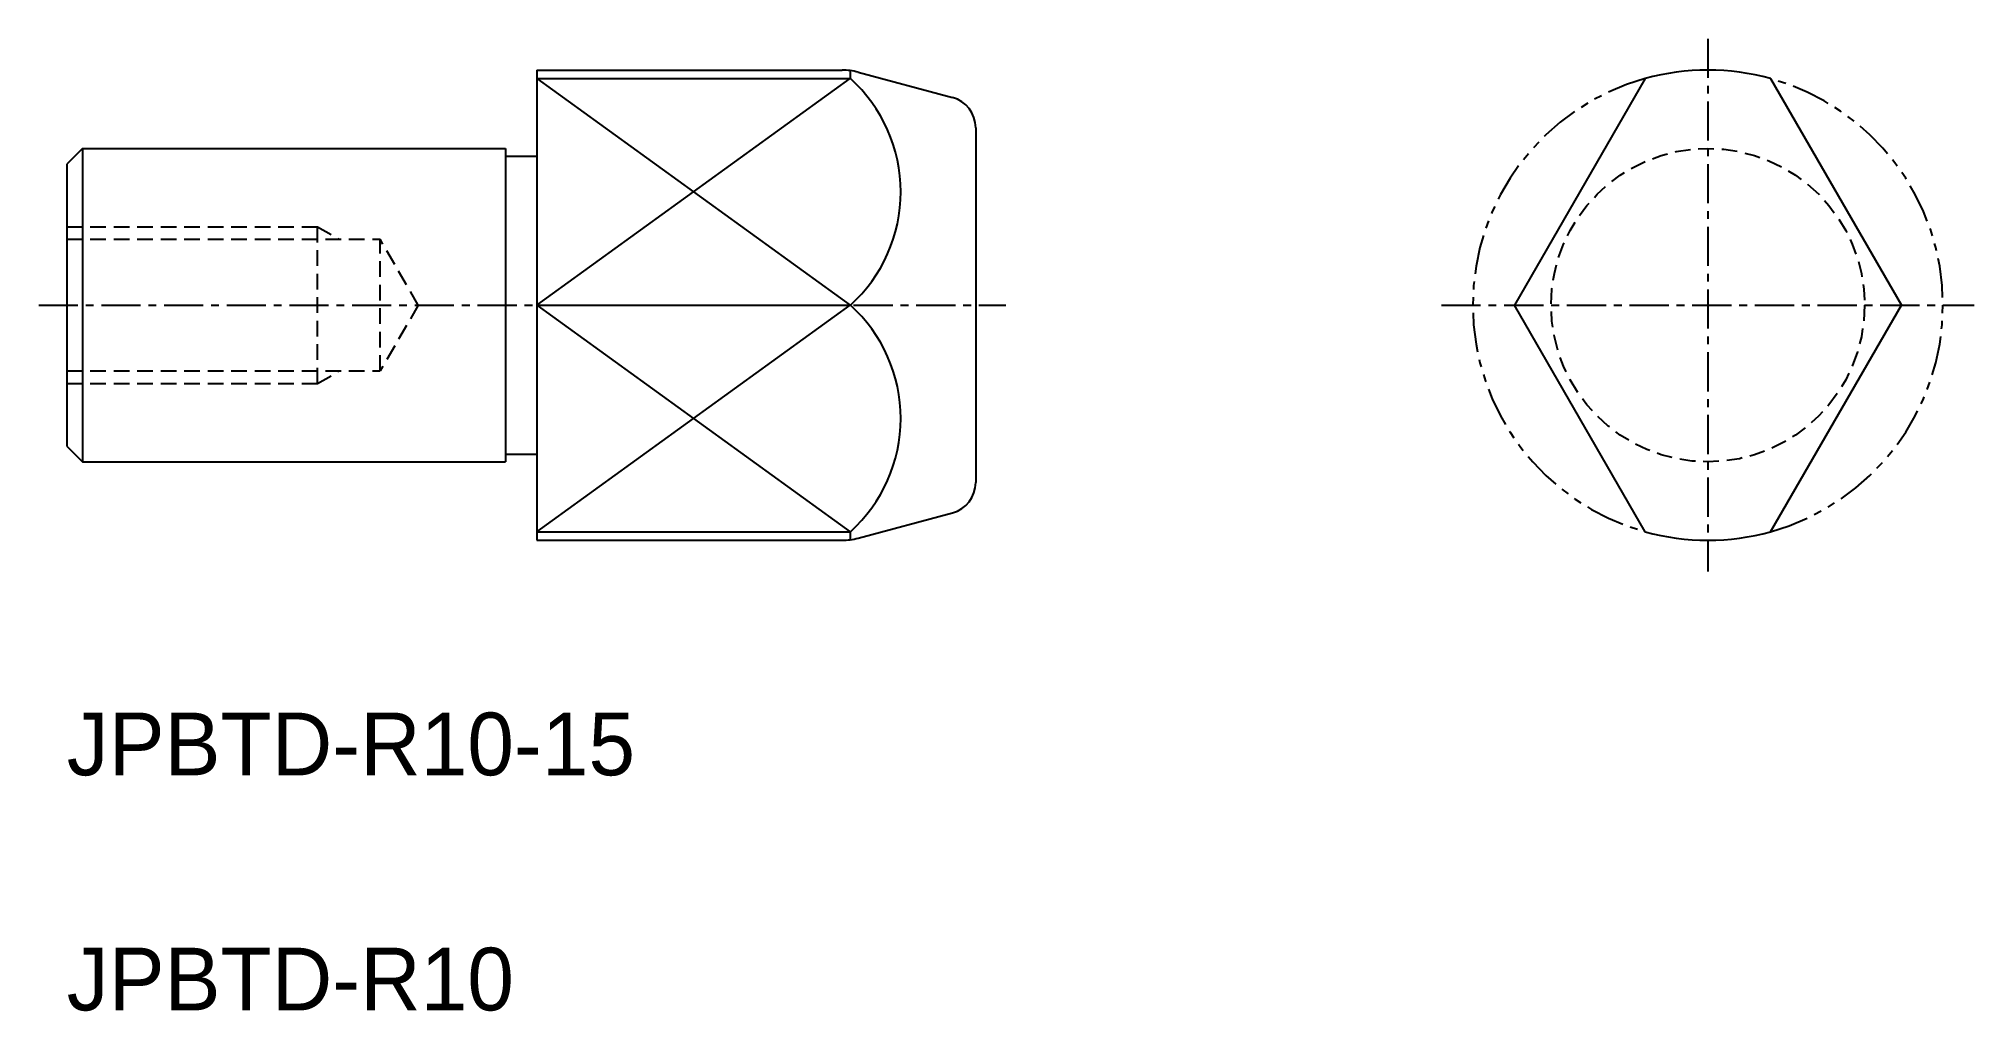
# Model space of a CAD drawing. Extents: x -1538.1 to -1476.3, y -603.7 to -572.7.
import ezdxf

# ---------------------------------------------------------------- set-up
doc = ezdxf.new("R2010")
doc.units = 0
for name, pattern in [('CENTER', [2, 1.25, -0.25, 0.25, -0.25]), ('DASHED', [0.75, 0.5, -0.25]), ('PHANTOM', [2.5, 1.25, -0.25, 0.25, -0.25, 0.25, -0.25])]:
    doc.linetypes.add(name, pattern=pattern)
doc.layers.get('0').update_dxf_attribs({"linetype": 'CONTINUOUS'})
doc.layers.add('CENTER', color=1, linetype='CENTER')

msp = doc.modelspace()

# ---------------------------------------------------------------- linework, layer by layer
at = {"linetype": 'CONTINUOUS'}
for p, q in [((-1522.173, -573.664), (-1512.436, -573.664)), ((-1522.173, -573.664), (-1522.173, -588.664)), ((-1512.173, -573.681), (-1512.173, -573.935)), ((-1508.173, -575.503), (-1508.173, -586.825)), ((-1536.673, -576.164), (-1537.173, -576.664)), ((-1536.673, -576.164), (-1536.673, -586.164)), ((-1536.673, -576.164), (-1523.173, -576.164)), ((-1523.173, -576.164), (-1523.173, -586.164)), ((-1537.173, -576.664), (-1537.173, -585.664)), ((-1523.173, -576.414), (-1522.173, -576.414)), ((-1537.173, -585.664), (-1536.673, -586.164)), ((-1523.173, -585.914), (-1522.173, -585.914)), ((-1536.673, -586.164), (-1523.173, -586.164)), ((-1512.173, -588.392), (-1512.173, -588.646)), ((-1522.173, -588.664), (-1512.436, -588.664))]:
    msp.add_line(p, q, dxfattribs=at)
at = {"color": 7, "linetype": 'CONTINUOUS'}
for p, q in [((-1522.173, -573.935), (-1512.173, -573.935)), ((-1486.812, -573.935), (-1490.986, -581.164)), ((-1482.812, -573.935), (-1478.639, -581.164)), ((-1522.173, -581.164), (-1512.173, -581.164)), ((-1486.812, -588.392), (-1490.986, -581.164)), ((-1482.812, -588.392), (-1478.639, -581.164)), ((-1522.173, -588.392), (-1512.173, -588.392))]:
    msp.add_line(p, q, dxfattribs=at)
at = {"color": 3}
for p, q in [((-1522.173, -581.164), (-1512.173, -573.935)), ((-1522.173, -573.935), (-1512.173, -581.164)), ((-1522.173, -588.392), (-1512.173, -581.164)), ((-1522.173, -581.164), (-1512.173, -588.392))]:
    msp.add_line(p, q, dxfattribs=at)
for p, q in [((-1511.919, -573.732), (-1508.914, -574.537)), ((-1511.919, -588.596), (-1508.914, -587.791))]:
    msp.add_line(p, q)
at = {"color": 3, "linetype": 'DASHED'}
for p, q in [((-1537.173, -578.664), (-1529.173, -578.664)), ((-1537.173, -579.064), (-1527.173, -579.064)), ((-1529.173, -583.664), (-1529.173, -578.664)), ((-1529.173, -578.664), (-1528.48, -579.064)), ((-1527.173, -583.264), (-1527.173, -579.064)), ((-1525.961, -581.164), (-1527.173, -579.064)), ((-1525.961, -581.164), (-1527.173, -583.264)), ((-1537.173, -583.264), (-1527.173, -583.264)), ((-1529.173, -583.664), (-1528.48, -583.264)), ((-1537.173, -583.664), (-1529.173, -583.664))]:
    msp.add_line(p, q, dxfattribs=at)
msp.add_circle((-1484.812, -581.164), 5, dxfattribs=at)
at = {"linetype": 'CONTINUOUS'}
for centre, radius, start, end in [((-1512.436, -575.664), 2, 75, 90), ((-1509.173, -575.503), 1, 360, 75), ((-1509.173, -586.825), 1, 285, 360), ((-1512.436, -586.664), 2, 270, 285)]:
    msp.add_arc(centre, radius, start, end, dxfattribs=at)
at = {"color": 7, "linetype": 'CONTINUOUS'}
for centre, radius, start, end in [((-1484.812, -581.164), 7.5, 74.53399, 105.46601), ((-1515.427, -577.55), 4.864, 312.00166, 47.99834), ((-1515.427, -584.778), 4.864, 312.00166, 47.99834), ((-1484.812, -581.164), 7.5, 254.53399, 285.46601)]:
    msp.add_arc(centre, radius, start, end, dxfattribs=at)
at = {"color": 3, "linetype": 'PHANTOM'}
for start, end in [(105.46601, 254.53399), (285.46601, 74.53399)]:
    msp.add_arc((-1484.812, -581.164), 7.5, start, end, dxfattribs=at)
at = {"layer": 'CENTER', "color": 1, "linetype": 'CENTER'}
for p, q in [((-1484.812, -572.664), (-1484.812, -589.664)), ((-1538.068, -581.164), (-1507.212, -581.164)), ((-1493.312, -581.164), (-1476.312, -581.164))]:
    msp.add_line(p, q, dxfattribs=at)

# ---------------------------------------------------------------- texts
for s, p in [('JPBTD-R10-15', (-1537.173, -596.164)), ('JPBTD-R10', (-1537.173, -603.664))]:
    msp.add_text(s, height=2).set_placement(p)

doc.saveas('drawing.dxf')
